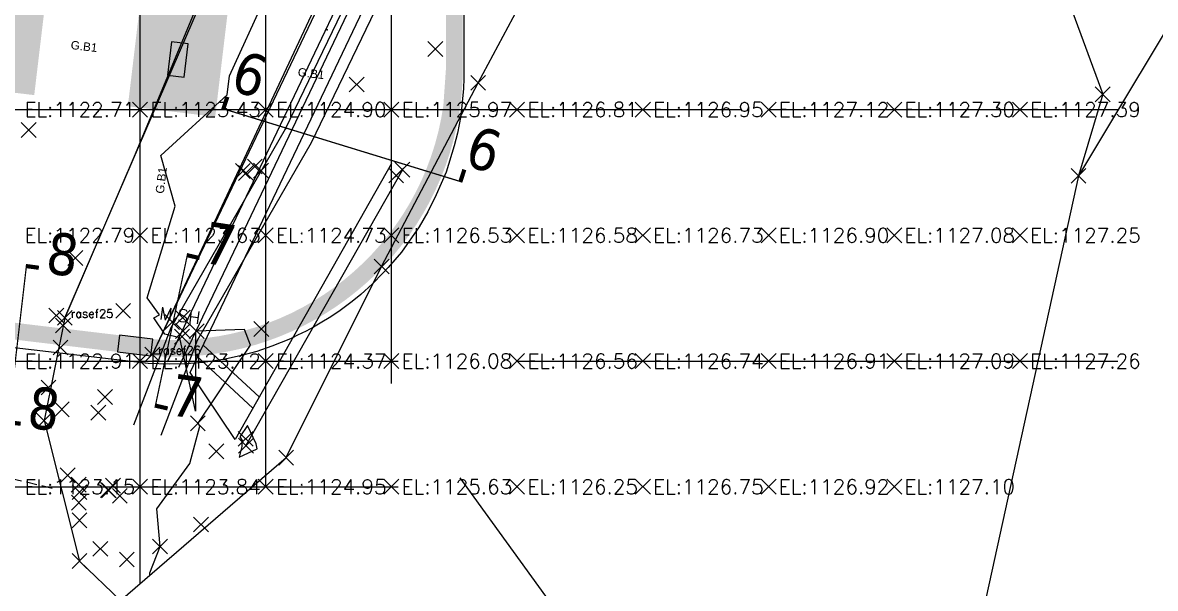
# Model space of a CAD drawing. Header units: metres. Extents: x -212 to 353974, y -37 to 356021.
# Drawn here: x 353797.36 to 353824.4, y 355913.62 to 355927.13 of the extents above; entities that cross this region are included whole.
import ezdxf
from ezdxf.enums import TextEntityAlignment as Align

# ---------------------------------------------------------------- set-up
doc = ezdxf.new("R2010")
doc.units = ezdxf.units.M
doc.linetypes.add('( Hidden )', pattern=[0.375, 0.25, -0.125])
for name, color, linetype in [('$AUDIT_BAD_LAYER1', 7, 'Continuous'), ('C-TINN-BNDY', 110, 'Continuous'), ('C-TOPO-MINR', 8, 'Continuous'), ('C-TOPO-TEXT', 7, 'Continuous'), ('Obs.ts.td2', 7, 'Continuous'), ('Obs.ts.td2_Mark', 7, 'Continuous'), ('S-S-BEARING WALL HATCH', 250, 'Continuous'), ('S-S-COLUMN', 60, 'Continuous'), ('S-S-COLUMN HATCH', 250, 'Continuous'), ('S-SYMPOLS', 6, 'Continuous'), ('S-TEXT- BEAMS', 7, 'Continuous'), ('Survey.td2', 7, 'Continuous'), ('V-NODE', 1, 'Continuous')]:
    doc.layers.add(name, color=color, linetype=linetype)
doc.layers.add('S-D-WATER PROOF', color=8, linetype='( Hidden )', lineweight=0)
doc.styles.add('ARIAL', font='arial.ttf')
doc.styles.get("Standard").update_dxf_attribs({"font": 'simplex.shx'})
doc.styles.add('Tohama', font='tahoma.ttf')

# ---------------------------------------------------------------- blocks, each defined once
blk = doc.blocks.new('*U1')
at = {"color": 0, "linetype": 'ByBlock', "lineweight": -2, "transparency": 16777216}
for p, q in [((-0.71, -0.71), (0.71, 0.71)), ((-0.71, 0.71), (0.71, -0.71))]:
    blk.add_line(p, q, dxfattribs=at)
blk = doc.blocks.new('*U77', base_point=(353822.562, 355923.4685, 1127.3278))
at = {"layer": 'V-NODE', "lineweight": -2, "xscale": 0.25, "yscale": 0.25, "zscale": 0.25}
blk.add_blockref('*U1', (353822.562, 355923.4685, 1127.3278), dxfattribs=at)
blk = doc.blocks.new('*U78', base_point=(353823.1416, 355925.4155, 1127.4041))
at = {"layer": 'V-NODE', "lineweight": -2, "xscale": 0.25, "yscale": 0.25, "zscale": 0.25}
blk.add_blockref('*U1', (353823.1416, 355925.4155, 1127.4041), dxfattribs=at)
blk = doc.blocks.new('*U147', base_point=(353808.2362, 355925.688, 1126.8088))
at = {"layer": 'V-NODE', "lineweight": -2, "xscale": 0.25, "yscale": 0.25, "zscale": 0.25}
blk.add_blockref('*U1', (353808.2362, 355925.688, 1126.8088), dxfattribs=at)
blk = doc.blocks.new('*U148', base_point=(353805.931, 355921.3064, 1126.3686))
at = {"layer": 'V-NODE', "lineweight": -2, "xscale": 0.25, "yscale": 0.25, "zscale": 0.25}
blk.add_blockref('*U1', (353805.931, 355921.3064, 1126.3686), dxfattribs=at)
blk = doc.blocks.new('*U149', base_point=(353803.6521, 355916.7432, 1125.2201))
at = {"layer": 'V-NODE', "lineweight": -2, "xscale": 0.25, "yscale": 0.25, "zscale": 0.25}
blk.add_blockref('*U1', (353803.6521, 355916.7432, 1125.2201), dxfattribs=at)
blk = doc.blocks.new('*U150', base_point=(353801.6198, 355915.1481, 1124.2664))
at = {"layer": 'V-NODE', "lineweight": -2, "xscale": 0.25, "yscale": 0.25, "zscale": 0.25}
blk.add_blockref('*U1', (353801.6198, 355915.1481, 1124.2664), dxfattribs=at)
blk = doc.blocks.new('*U151', base_point=(353800.6407, 355914.6217, 1123.9994))
at = {"layer": 'V-NODE', "lineweight": -2, "xscale": 0.25, "yscale": 0.25, "zscale": 0.25}
blk.add_blockref('*U1', (353800.6407, 355914.6217, 1123.9994), dxfattribs=at)
blk = doc.blocks.new('*U152', base_point=(353799.22, 355914.5656, 1123.6249))
at = {"layer": 'V-NODE', "lineweight": -2, "xscale": 0.25, "yscale": 0.25, "zscale": 0.25}
blk.add_blockref('*U1', (353799.22, 355914.5656, 1123.6249), dxfattribs=at)
blk = doc.blocks.new('*U153', base_point=(353798.7058, 355915.6678, 1123.4239))
at = {"layer": 'V-NODE', "lineweight": -2, "xscale": 0.25, "yscale": 0.25, "zscale": 0.25}
blk.add_blockref('*U1', (353798.7058, 355915.6678, 1123.4239), dxfattribs=at)
blk = doc.blocks.new('*U154', base_point=(353797.8748, 355917.6272, 1123.0567))
at = {"layer": 'V-NODE', "lineweight": -2, "xscale": 0.25, "yscale": 0.25, "zscale": 0.25}
blk.add_blockref('*U1', (353797.8748, 355917.6272, 1123.0567), dxfattribs=at)
blk = doc.blocks.new('*U155', base_point=(353798.6207, 355921.5057, 1122.8214))
at = {"layer": 'V-NODE', "lineweight": -2, "xscale": 0.25, "yscale": 0.25, "zscale": 0.25}
blk.add_blockref('*U1', (353798.6207, 355921.5057, 1122.8214), dxfattribs=at)
blk = doc.blocks.new('*U253', base_point=(353803.0517, 355923.5903, 1125.1035))
at = {"layer": 'V-NODE', "lineweight": -2, "xscale": 0.25, "yscale": 0.25, "zscale": 0.25}
blk.add_blockref('*U1', (353803.0517, 355923.5903, 1125.1035), dxfattribs=at)
blk = doc.blocks.new('*U254', base_point=(353802.9061, 355923.6911, 1125.1588))
at = {"layer": 'V-NODE', "lineweight": -2, "xscale": 0.25, "yscale": 0.25, "zscale": 0.25}
blk.add_blockref('*U1', (353802.9061, 355923.6911, 1125.1588), dxfattribs=at)
blk = doc.blocks.new('*U255', base_point=(353802.6195, 355923.5831, 1124.7954))
at = {"layer": 'V-NODE', "lineweight": -2, "xscale": 0.25, "yscale": 0.25, "zscale": 0.25}
blk.add_blockref('*U1', (353802.6195, 355923.5831, 1124.7954), dxfattribs=at)
blk = doc.blocks.new('*U256', base_point=(353802.6932, 355923.5386, 1124.5097))
at = {"layer": 'V-NODE', "lineweight": -2, "xscale": 0.25, "yscale": 0.25, "zscale": 0.25}
blk.add_blockref('*U1', (353802.6932, 355923.5386, 1124.5097), dxfattribs=at)
blk = doc.blocks.new('*U257', base_point=(353801.1855, 355920.086, 1124.5855))
at = {"layer": 'V-NODE', "lineweight": -2, "xscale": 0.25, "yscale": 0.25, "zscale": 0.25}
blk.add_blockref('*U1', (353801.1855, 355920.086, 1124.5855), dxfattribs=at)
blk = doc.blocks.new('*U258', base_point=(353800.9326, 355919.9781, 1124.5473))
at = {"layer": 'V-NODE', "lineweight": -2, "xscale": 0.25, "yscale": 0.25, "zscale": 0.25}
blk.add_blockref('*U1', (353800.9326, 355919.9781, 1124.5473), dxfattribs=at)
blk = doc.blocks.new('*U259', base_point=(353801.1916, 355919.7634, 1124.5518))
at = {"layer": 'V-NODE', "lineweight": -2, "xscale": 0.25, "yscale": 0.25, "zscale": 0.25}
blk.add_blockref('*U1', (353801.1916, 355919.7634, 1124.5518), dxfattribs=at)
blk = doc.blocks.new('*U260', base_point=(353801.165, 355919.6312, 1124.0626))
at = {"layer": 'V-NODE', "lineweight": -2, "xscale": 0.25, "yscale": 0.25, "zscale": 0.25}
blk.add_blockref('*U1', (353801.165, 355919.6312, 1124.0626), dxfattribs=at)
blk = doc.blocks.new('*U261', base_point=(353799.3995, 355915.971, 1123.9242))
at = {"layer": 'V-NODE', "lineweight": -2, "xscale": 0.25, "yscale": 0.25, "zscale": 0.25}
blk.add_blockref('*U1', (353799.3995, 355915.971, 1123.9242), dxfattribs=at)
blk = doc.blocks.new('*U262', base_point=(353799.4223, 355915.9615, 1123.9101))
at = {"layer": 'V-NODE', "lineweight": -2, "xscale": 0.25, "yscale": 0.25, "zscale": 0.25}
blk.add_blockref('*U1', (353799.4223, 355915.9615, 1123.9101), dxfattribs=at)
blk = doc.blocks.new('*U263', base_point=(353799.5193, 355916.0741, 1123.6901))
at = {"layer": 'V-NODE', "lineweight": -2, "xscale": 0.25, "yscale": 0.25, "zscale": 0.25}
blk.add_blockref('*U1', (353799.5193, 355916.0741, 1123.6901), dxfattribs=at)
blk = doc.blocks.new('*U264', base_point=(353799.6832, 355915.832, 1123.7758))
at = {"layer": 'V-NODE', "lineweight": -2, "xscale": 0.25, "yscale": 0.25, "zscale": 0.25}
blk.add_blockref('*U1', (353799.6832, 355915.832, 1123.7758), dxfattribs=at)
blk = doc.blocks.new('*U265', base_point=(353801.9868, 355916.8909, 1124.0848))
at = {"layer": 'V-NODE', "lineweight": -2, "xscale": 0.25, "yscale": 0.25, "zscale": 0.25}
blk.add_blockref('*U1', (353801.9868, 355916.8909, 1124.0848), dxfattribs=at)
blk = doc.blocks.new('*U266', base_point=(353801.5456, 355917.5635, 1123.9899))
at = {"layer": 'V-NODE', "lineweight": -2, "xscale": 0.25, "yscale": 0.25, "zscale": 0.25}
blk.add_blockref('*U1', (353801.5456, 355917.5635, 1123.9899), dxfattribs=at)
blk = doc.blocks.new('*U267', base_point=(353801.5179, 355919.7615, 1123.994))
at = {"layer": 'V-NODE', "lineweight": -2, "xscale": 0.25, "yscale": 0.25, "zscale": 0.25}
blk.add_blockref('*U1', (353801.5179, 355919.7615, 1123.994), dxfattribs=at)
blk = doc.blocks.new('*U268', base_point=(353803.0627, 355919.8143, 1124.0021))
at = {"layer": 'V-NODE', "lineweight": -2, "xscale": 0.25, "yscale": 0.25, "zscale": 0.25}
blk.add_blockref('*U1', (353803.0627, 355919.8143, 1124.0021), dxfattribs=at)
blk = doc.blocks.new('*U269', base_point=(353805.3339, 355925.6502, 1125.1454))
at = {"layer": 'V-NODE', "lineweight": -2, "xscale": 0.25, "yscale": 0.25, "zscale": 0.25}
blk.add_blockref('*U1', (353805.3339, 355925.6502, 1125.1454), dxfattribs=at)
blk = doc.blocks.new('*U270', base_point=(353807.2143, 355926.4986, 1125.6749))
at = {"layer": 'V-NODE', "lineweight": -2, "xscale": 0.25, "yscale": 0.25, "zscale": 0.25}
blk.add_blockref('*U1', (353807.2143, 355926.4986, 1125.6749), dxfattribs=at)
blk = doc.blocks.new('*U278', base_point=(353806.4278, 355923.6163, 1126.9882))
at = {"layer": 'V-NODE', "lineweight": -2, "xscale": 0.25, "yscale": 0.25, "zscale": 0.25}
blk.add_blockref('*U1', (353806.4278, 355923.6163, 1126.9882), dxfattribs=at)
blk = doc.blocks.new('*U279', base_point=(353806.2785, 355923.4771, 1126.9902))
at = {"layer": 'V-NODE', "lineweight": -2, "xscale": 0.25, "yscale": 0.25, "zscale": 0.25}
blk.add_blockref('*U1', (353806.2785, 355923.4771, 1126.9902), dxfattribs=at)
blk = doc.blocks.new('*U280', base_point=(353802.6883, 355917.1922, 1126.2752))
at = {"layer": 'V-NODE', "lineweight": -2, "xscale": 0.25, "yscale": 0.25, "zscale": 0.25}
blk.add_blockref('*U1', (353802.6883, 355917.1922, 1126.2752), dxfattribs=at)
blk = doc.blocks.new('*U281', base_point=(353802.6934, 355917.0287, 1126.3002))
at = {"layer": 'V-NODE', "lineweight": -2, "xscale": 0.25, "yscale": 0.25, "zscale": 0.25}
blk.add_blockref('*U1', (353802.6934, 355917.0287, 1126.3002), dxfattribs=at)
blk = doc.blocks.new('*U579', base_point=(353798.6997, 355916.0976, 1123.4467))
at = {"layer": 'V-NODE', "lineweight": -2, "xscale": 0.25, "yscale": 0.25, "zscale": 0.25}
blk.add_blockref('*U1', (353798.6997, 355916.0976, 1123.4467), dxfattribs=at)
blk = doc.blocks.new('*U580', base_point=(353798.7197, 355915.9193, 1123.4158))
at = {"layer": 'V-NODE', "lineweight": -2, "xscale": 0.25, "yscale": 0.25, "zscale": 0.25}
blk.add_blockref('*U1', (353798.7197, 355915.9193, 1123.4158), dxfattribs=at)
blk = doc.blocks.new('*U581', base_point=(353799.1719, 355917.8156, 1123.196))
at = {"layer": 'V-NODE', "lineweight": -2, "xscale": 0.25, "yscale": 0.25, "zscale": 0.25}
blk.add_blockref('*U1', (353799.1719, 355917.8156, 1123.196), dxfattribs=at)
blk = doc.blocks.new('*U582', base_point=(353799.3292, 355918.1922, 1123.206))
at = {"layer": 'V-NODE', "lineweight": -2, "xscale": 0.25, "yscale": 0.25, "zscale": 0.25}
blk.add_blockref('*U1', (353799.3292, 355918.1922, 1123.206), dxfattribs=at)
blk = doc.blocks.new('*U583', base_point=(353798.3008, 355917.895, 1123.1926))
at = {"layer": 'V-NODE', "lineweight": -2, "xscale": 0.25, "yscale": 0.25, "zscale": 0.25}
blk.add_blockref('*U1', (353798.3008, 355917.895, 1123.1926), dxfattribs=at)
blk = doc.blocks.new('*U584', base_point=(353798.2683, 355919.3711, 1123.0677))
at = {"layer": 'V-NODE', "lineweight": -2, "xscale": 0.25, "yscale": 0.25, "zscale": 0.25}
blk.add_blockref('*U1', (353798.2683, 355919.3711, 1123.0677), dxfattribs=at)
blk = doc.blocks.new('*U585', base_point=(353798.3257, 355919.8974, 1123.0568))
at = {"layer": 'V-NODE', "lineweight": -2, "xscale": 0.25, "yscale": 0.25, "zscale": 0.25}
blk.add_blockref('*U1', (353798.3257, 355919.8974, 1123.0568), dxfattribs=at)
blk = doc.blocks.new('*U586', base_point=(353799.7631, 355920.2474, 1123.0765))
at = {"layer": 'V-NODE', "lineweight": -2, "xscale": 0.25, "yscale": 0.25, "zscale": 0.25}
blk.add_blockref('*U1', (353799.7631, 355920.2474, 1123.0765), dxfattribs=at)
blk = doc.blocks.new('*U588', base_point=(353798.7211, 355914.2736, 1123.6152))
at = {"layer": 'V-NODE', "lineweight": -2, "xscale": 0.25, "yscale": 0.25, "zscale": 0.25}
blk.add_blockref('*U1', (353798.7211, 355914.2736, 1123.6152), dxfattribs=at)
blk = doc.blocks.new('*U590', base_point=(353799.8507, 355914.3103, 1123.7717))
at = {"layer": 'V-NODE', "lineweight": -2, "xscale": 0.25, "yscale": 0.25, "zscale": 0.25}
blk.add_blockref('*U1', (353799.8507, 355914.3103, 1123.7717), dxfattribs=at)
blk = doc.blocks.new('*U591', base_point=(353798.7214, 355915.2464, 1123.4388))
at = {"layer": 'V-NODE', "lineweight": -2, "xscale": 0.25, "yscale": 0.25, "zscale": 0.25}
blk.add_blockref('*U1', (353798.7214, 355915.2464, 1123.4388), dxfattribs=at)
blk = doc.blocks.new('*U592', base_point=(353798.4363, 355916.3201, 1123.1537))
at = {"layer": 'V-NODE', "lineweight": -2, "xscale": 0.25, "yscale": 0.25, "zscale": 0.25}
blk.add_blockref('*U1', (353798.4363, 355916.3201, 1123.1537), dxfattribs=at)
blk = doc.blocks.new('*U593', base_point=(353797.9823, 355918.4159, 1122.9185))
at = {"layer": 'V-NODE', "lineweight": -2, "xscale": 0.25, "yscale": 0.25, "zscale": 0.25}
blk.add_blockref('*U1', (353797.9823, 355918.4159, 1122.9185), dxfattribs=at)
blk = doc.blocks.new('*U594', base_point=(353798.1676, 355920.1362, 1122.855))
at = {"layer": 'V-NODE', "lineweight": -2, "xscale": 0.25, "yscale": 0.25, "zscale": 0.25}
blk.add_blockref('*U1', (353798.1676, 355920.1362, 1122.855), dxfattribs=at)
blk = doc.blocks.new('*U598', base_point=(353797.5103, 355924.5613, 1122.7174))
at = {"layer": 'V-NODE', "lineweight": -2, "xscale": 0.25, "yscale": 0.25, "zscale": 0.25}
blk.add_blockref('*U1', (353797.5103, 355924.5613, 1122.7174), dxfattribs=at)
blk = doc.blocks.new('*U969', base_point=(353798.3717, 355920.081, 1123.0489))
at = {"layer": 'V-NODE', "lineweight": -2, "xscale": 0.25, "yscale": 0.25, "zscale": 0.25}
blk.add_blockref('*U1', (353798.3717, 355920.081, 1123.0489), dxfattribs=at)
blk = doc.blocks.new('*U970', base_point=(353800.4618, 355919.2031, 1123.0937))
at = {"layer": 'V-NODE', "lineweight": -2, "xscale": 0.25, "yscale": 0.25, "zscale": 0.25}
blk.add_blockref('*U1', (353800.4618, 355919.2031, 1123.0937), dxfattribs=at)

msp = doc.modelspace()

# ---------------------------------------------------------------- hatches: boundary and pattern name
at = {"layer": 'S-D-WATER PROOF'}
h = msp.add_hatch(color=254, dxfattribs=at)
h.dxf.hatch_style = 1
h.paths.add_polyline_path([(353803.37035, 355931.20782), (353799.59712, 355931.65833), (353799.1466, 355927.8851), (353802.91983, 355927.43458)])
h.paths.add_polyline_path([(353800.17142, 355927.61167), (353802.25663, 355927.3627), (353801.96023, 355924.88031), (353799.87503, 355925.12928)])
h.paths.add_polyline_path([(353795.85206, 355928.1274), (353797.93727, 355927.87843), (353797.64088, 355925.39604), (353795.55567, 355925.64501)])
at = {"layer": 'S-S-BEARING WALL HATCH'}
h = msp.add_hatch(color=256, dxfattribs=at)
h.dxf.hatch_style = 1
h.paths.add_polyline_path([(353807.46843, 355926.05083), (353807.86843, 355926.05045), (353807.9098, 355976.03618), (353801.11524, 355976.84743), (353801.07967, 355976.54955), (353807.50959, 355975.78183)])
h = msp.add_hatch(color=256, dxfattribs=at)
h.dxf.hatch_style = 1
edge = h.paths.add_edge_path()
edge.add_arc((353800.96838, 355926.05621), 6.90006, 348.119756, 359.95222)
edge.add_line((353807.86843, 355926.05045), (353807.46843, 355926.05083))
edge.add_line((353807.46843, 355926.05083), (353807.40597, 355925.1573))
edge.add_arc((353800.9577, 355926.06273), 6.51153, 265.705407, 352.007092, ccw=False)
edge.add_line((353800.47008, 355919.56948), (353791.68243, 355920.61871))
edge.add_line((353791.68243, 355920.61871), (353791.635, 355920.22153))
edge.add_line((353791.635, 355920.22153), (353800.42266, 355919.1723))
edge.add_arc((353800.95866, 355926.0623), 6.91082, 265.55173, 348.086875)
at = {"layer": 'S-S-COLUMN HATCH'}
h = msp.add_hatch(color=256, dxfattribs=at)
h.dxf.hatch_style = 1
h.paths.add_polyline_path([(353801.21699, 355925.8251), (353801.31184, 355926.61947), (353800.91466, 355926.66689), (353800.81981, 355925.87252)])
h = msp.add_hatch(color=256, dxfattribs=at)
h.dxf.hatch_style = 1
h.paths.add_polyline_path([(353800.47008, 355919.56948), (353799.67572, 355919.66432), (353799.6283, 355919.26714), (353800.42266, 355919.1723)])

# ---------------------------------------------------------------- linework, layer by layer
at = {"color": 7, "true_color": 0xffffff}
for p, q in [((353806.16579, 355918.50929, 1117.80735), (353806.16579, 355980.7519, 1121.68899)), ((353800.16579, 355913.73609, 1117.50968), (353800.16579, 355980.17727, 1121.65316)), ((353803.16579, 355916.04908, 1117.65392), (353803.16579, 355979.64213, 1121.61978)), ((353772.63133, 355925.04908, 1117.76632), (353814.51346, 355925.04908, 1130.32772)), ((353815.16579, 355925.04908, 1130.52337), (353823.51059, 355925.04908, 1133.02617)), ((353752.16579, 355919.04908, 1111.62823), (353806.32423, 355919.04908, 1127.87158)), ((353752.16579, 355919.04908, 1111.62823), (353806.32423, 355919.04908, 1127.87158)), ((353752.16579, 355919.04908, 1111.62823), (353806.32423, 355919.04908, 1127.87158)), ((353809.16579, 355919.04908, 1128.72383), (353823.50137, 355919.04908, 1133.0234)), ((353809.16579, 355919.04908, 1128.72383), (353823.50137, 355919.04908, 1133.0234)), ((353809.16579, 355919.04908, 1128.72383), (353823.50137, 355919.04908, 1133.0234)), ((353761.16579, 355916.04908, 1117.65392), (353806.32423, 355916.04908, 1117.65392))]:
    msp.add_line(p, q, dxfattribs=at)
at = {"color": 3}
for points, elevation in [([(353802.40892, 355929.66842), (353800.05302, 355923.98442), (353798.95544, 355921.43629), (353798.37169, 355920.08105), (353797.87481, 355917.62718), (353798.72105, 355914.27362), (353799.69808, 355913.33266), (353803.65205, 355916.74323), (353805.93102, 355921.30639), (353808.23619, 355925.688), (353811.57722, 355931.93288), (353811.62164, 355933.21776), (353811.79283, 355938.92371), (353811.31452, 355946.97907), (353811.28212, 355954.63097), (353812.12652, 355976.01194), (353813.14102, 355978.94756), (353812.99855, 355981.85478), (353812.12789, 355983.60794), (353808.90691, 355985.91625), (353798.49971, 355987.04219), (353791.68017, 355988.31221)], 1122.6237), ([(353835.72767, 355959.31477), (353834.47161, 355959.57153), (353829.64615, 355960.06245), (353823.65174, 355960.03649), (353821.55071, 355958.81946), (353821.18662, 355930.73622), (353823.14157, 355925.41547), (353822.562, 355923.46849), (353819.2654, 355908.4098), (353816.35779, 355900.54015), (353811.20504, 355901.07454), (353810.1026, 355899.83432), (353803.2102, 355900.12426), (353796.55144, 355900.08337), (353783.27386, 355900.81206), (353775.85294, 355902.57842), (353763.28677, 355908.68238), (353757.37136, 355911.90937), (353746.69577, 355914.69832), (353738.31147, 355915.37229), (353729.94996, 355915.46002), (353712.56222, 355912.75826)], 1129.9861)]:
    msp.add_lwpolyline(points, dxfattribs=dict(at, elevation=elevation))
at = {"color": 4}
msp.add_lwpolyline([(353807.89031, 355976.04685), (353807.89701, 355925.79346), (353807.88409, 355925.5544), (353807.81934, 355924.90531), (353807.73889, 355924.48974), (353807.66689, 355924.1823), (353807.47252, 355923.55962), (353807.23442, 355923.01507), (353807.03599, 355922.60632), (353806.82715, 355922.25121), (353806.40384, 355921.64441), (353806.09087, 355921.28326), (353805.95964, 355921.14568), (353805.7133, 355920.88742), (353805.43642, 355920.6406), (353805.2287, 355920.4733), (353804.9093, 355920.23493), (353804.67942, 355920.08222), (353804.50763, 355919.97881), (353804.30463, 355919.85404), (353804.1291, 355919.76477), (353803.9236, 355919.66379), (353803.78862, 355919.59747), (353803.75703, 355919.58195), (353803.31335, 355919.39963), (353802.95194, 355919.27801), (353802.58503, 355919.17779), (353802.19446, 355919.09134), (353801.68258, 355919.01742), (353801.26886, 355918.98045), (353800.86942, 355918.97546), (353800.36014, 355918.98638), (353796.88965, 355919.39662)], dxfattribs=at)
at = {"color": 2}
for points, elevation in [([(353800.01797, 355917.52776), (353800.90568, 355919.84874), (353803.63661, 355924.5921), (353809.22856, 355936.1838), (353809.37661, 355940.94915), (353808.92927, 355951.87852), (353808.72376, 355974.87335)], 1124.1153), ([(353800.67178, 355917.2777), (353801.53981, 355919.54722), (353804.25599, 355924.26496), (353809.92361, 355936.01351), (353810.07706, 355940.9526), (353809.62914, 355951.89596), (353809.42373, 355974.8796)], 1124.1153), ([(353800.4618, 355919.20311), (353808.21683, 355935.47302), (353809.26609, 355935.95058), (353809.26091, 355941.02754), (353809.14228, 355950.13314), (353808.974, 355958.13385), (353809.18957, 355965.08418)], 1123.0937), ([(353800.82288, 355919.031), (353808.51519, 355935.16933), (353809.66635, 355935.69327), (353809.66091, 355941.03034), (353809.54223, 355950.13995), (353809.37413, 355958.13186), (353809.58938, 355965.07178)], 1123.0937)]:
    msp.add_lwpolyline(points, dxfattribs=dict(at, elevation=elevation))
at = {"color": 6}
for points, elevation in [([(353801.09369, 355918.90192), (353808.73897, 355934.94157), (353809.96655, 355935.50029), (353809.96091, 355941.03245), (353809.84219, 355950.14506), (353809.67423, 355958.13036), (353809.88923, 355965.06248)], 1123.0937), ([(353801.3645, 355918.77284), (353808.96274, 355934.71381), (353810.26675, 355935.30731), (353810.26091, 355941.03456), (353810.14215, 355950.15017), (353809.97433, 355958.12886), (353810.18909, 355965.05318)], 1123.0937), ([(353806.16685, 355923.76423), (353802.43241, 355917.17661)], 1126.9882), ([(353806.42783, 355923.61629), (353802.69339, 355917.02866)], 1126.9882), ([(353803.00941, 355918.19446), (353801.66977, 355919.42946)], 1126.9882), ([(353802.8575, 355917.92647), (353801.51785, 355919.16147)], 1126.9882), ([(353802.8575, 355917.92647), (353801.51785, 355919.16147)], 1126.9882), ([(353802.8575, 355917.92647), (353801.51785, 355919.16147)], 1126.9882), ([(353802.8575, 355917.92647), (353801.51785, 355919.16147)], 1126.9882), ([(353802.43241, 355917.17661), (353801.3645, 355918.77284)], 1126.9882)]:
    msp.add_lwpolyline(points, dxfattribs=dict(at, elevation=elevation))
at = {"color": 252, "true_color": 0x939598}
for points, elevation in [([(353798.37169, 355920.08105), (353801.73435, 355927.88779), (353803.72638, 355932.51607), (353798.40973, 355932.63871), (353797.91284, 355932.65018), (353797.6764, 355932.69918), (353797.65843, 355932.86972), (353797.58329, 355933.02534), (353797.6764, 355933.29918), (353797.81242, 355933.57267), (353798.22121, 355933.67975), (353798.7089, 355933.79495), (353805.68581, 355933.74621), (353805.72493, 355937.01467), (353798.11914, 355937.17187), (353797.56029, 355937.51211), (353797.67476, 355938.05617), (353798.40631, 355938.39955), (353800.30967, 355938.48746), (353805.52121, 355938.31188), (353805.75662, 355941.45014)], 1123.0489), ([(353800.4618, 355919.20311), (353805.97447, 355930.98273), (353808.21683, 355935.47302)], 1123.0937)]:
    msp.add_lwpolyline(points, dxfattribs=dict(at, elevation=elevation))
at = {"color": 9, "linetype": '( Hidden )', "true_color": 0xc7c8ca, "elevation": 1123.1988}
msp.add_lwpolyline([(353798.06829, 355916.00959), (353783.00778, 355919.56834)], dxfattribs=at)
at = {"color": 6}
for p in [(353804.63136, 355926.95077, 1125.1928), (353804.63136, 355926.95077, 1125.1928), (353803.63661, 355924.5921, 1125.1245), (353800.90568, 355919.84874, 1124.1579)]:
    msp.add_point(p, dxfattribs=at)
at = {"layer": 'C-TINN-BNDY', "color": 110, "linetype": 'Continuous', "lineweight": -3, "flags": 128}
msp.add_lwpolyline([(353775.21, 355901.71), (353712.5622, 355912.7583), (353711.1267, 355918.6975), (353708.5155, 355980.861), (353708.0881, 355987.489), (353740.9282, 356014.2822), (353747.106, 356021.1524), (353750.817, 356021.2633), (353812.9376, 356012.1745), (353824.7355, 356011.2064), (353848.7661, 355967.131), (353822.562, 355923.4685), (353819.2654, 355908.4098), (353816.3578, 355900.5401), (353810.1026, 355899.8343), (353796.5514, 355900.0834), (353789.7496, 355900.5389), (353783.2739, 355900.8121), (353775.21, 355901.71)], close=True, dxfattribs=at)
at = {"layer": 'C-TOPO-MINR', "color": 8, "linetype": 'Continuous', "lineweight": -3, "flags": 128}
for points, elevation in [([(353800.40061, 355913.93864), (353800.3974, 355913.99332), (353800.6429, 355914.62288), (353800.56821, 355915.51946), (353801.35461, 355916.6003), (353801.59256, 355917.49192), (353801.55065, 355917.56186), (353802.80156, 355919.42687), (353802.6622, 355919.80061), (353801.51453, 355919.76479), (353801.51439, 355919.76152), (353801.48703, 355919.7501), (353801.49272, 355917.85076), (353801.11957, 355919.60354), (353800.75534, 355919.6863), (353800.49742, 355920.07831), (353800.6336, 355920.14862), (353800.33425, 355920.55719), (353801.00823, 355922.74604), (353800.66384, 355923.95753), (353802.24604, 355925.39943), (353802.30225, 355925.85394), (353803.15063, 355927.72918)], 1124), ([(353807.79607, 355916.26074), (353809.84139, 355913.43974), (353810.54158, 355902.45078), (353810.80701, 355901.65886), (353810.81705, 355901.48778), (353810.74727, 355901.0201), (353810.48508, 355900.2646), (353810.3775, 355899.86532)], 1126)]:
    msp.add_lwpolyline(points, dxfattribs=dict(at, elevation=elevation))
at = {"layer": 'C-TOPO-MINR', "color": 8, "linetype": 'Continuous', "lineweight": -3, "elevation": 1126, "flags": 128}
msp.add_lwpolyline([(353802.55069, 355917.23691), (353802.60016, 355917.15434), (353802.59765, 355917.01003), (353802.53493, 355916.75111), (353802.95986, 355916.94935), (353802.93969, 355917.07509), (353802.73363, 355917.50965), (353802.55069, 355917.23691)], close=True, dxfattribs=at)
at = {"layer": 'C-TOPO-TEXT', "color": 6, "linetype": 'Continuous', "lineweight": -3}
for p, q in [((353799.98618, 355924.86947, 1123.43003), (353800.34539, 355925.22868, 1123.43003)), ((353799.98618, 355925.22868, 1123.43003), (353800.34539, 355924.86947, 1123.43003)), ((353802.98618, 355924.86947, 1124.89906), (353803.34539, 355925.22868, 1124.89906)), ((353802.98618, 355925.22868, 1124.89906), (353803.34539, 355924.86947, 1124.89906)), ((353805.98618, 355924.86947, 1125.97259), (353806.34539, 355925.22868, 1125.97259)), ((353805.98618, 355925.22868, 1125.97259), (353806.34539, 355924.86947, 1125.97259)), ((353808.98618, 355924.86947, 1126.80523), (353809.34539, 355925.22868, 1126.80523)), ((353808.98618, 355925.22868, 1126.80523), (353809.34539, 355924.86947, 1126.80523)), ((353811.98618, 355924.86947, 1126.9489), (353812.34539, 355925.22868, 1126.9489)), ((353811.98618, 355925.22868, 1126.9489), (353812.34539, 355924.86947, 1126.9489)), ((353814.98618, 355924.86947, 1127.12393), (353815.34539, 355925.22868, 1127.12393)), ((353814.98618, 355925.22868, 1127.12393), (353815.34539, 355924.86947, 1127.12393)), ((353817.98618, 355924.86947, 1127.30114), (353818.34539, 355925.22868, 1127.30114)), ((353817.98618, 355925.22868, 1127.30114), (353818.34539, 355924.86947, 1127.30114)), ((353820.98618, 355924.86947, 1127.38572), (353821.34539, 355925.22868, 1127.38572)), ((353820.98618, 355925.22868, 1127.38572), (353821.34539, 355924.86947, 1127.38572)), ((353799.98618, 355921.86947, 1123.63105), (353800.34539, 355922.22868, 1123.63105)), ((353799.98618, 355922.22868, 1123.63105), (353800.34539, 355921.86947, 1123.63105)), ((353802.98618, 355921.86947, 1124.72763), (353803.34539, 355922.22868, 1124.72763)), ((353802.98618, 355922.22868, 1124.72763), (353803.34539, 355921.86947, 1124.72763)), ((353805.98618, 355921.86947, 1126.52733), (353806.34539, 355922.22868, 1126.52733)), ((353805.98618, 355922.22868, 1126.52733), (353806.34539, 355921.86947, 1126.52733)), ((353808.98618, 355921.86947, 1126.57942), (353809.34539, 355922.22868, 1126.57942)), ((353808.98618, 355922.22868, 1126.57942), (353809.34539, 355921.86947, 1126.57942)), ((353811.98618, 355921.86947, 1126.72843), (353812.34539, 355922.22868, 1126.72843)), ((353811.98618, 355922.22868, 1126.72843), (353812.34539, 355921.86947, 1126.72843)), ((353814.98618, 355921.86947, 1126.90278), (353815.34539, 355922.22868, 1126.90278)), ((353814.98618, 355922.22868, 1126.90278), (353815.34539, 355921.86947, 1126.90278)), ((353817.98618, 355921.86947, 1127.07713), (353818.34539, 355922.22868, 1127.07713)), ((353817.98618, 355922.22868, 1127.07713), (353818.34539, 355921.86947, 1127.07713)), ((353820.98618, 355921.86947, 1127.25149), (353821.34539, 355922.22868, 1127.25149)), ((353820.98618, 355922.22868, 1127.25149), (353821.34539, 355921.86947, 1127.25149)), ((353799.98618, 355918.86947, 1123.11734), (353800.34539, 355919.22868, 1123.11734)), ((353799.98618, 355919.22868, 1123.11734), (353800.34539, 355918.86947, 1123.11734)), ((353802.98618, 355918.86947, 1124.36709), (353803.34539, 355919.22868, 1124.36709)), ((353802.98618, 355919.22868, 1124.36709), (353803.34539, 355918.86947, 1124.36709)), ((353805.98618, 355918.86947, 1126.08045), (353806.34539, 355919.22868, 1126.08045)), ((353805.98618, 355919.22868, 1126.08045), (353806.34539, 355918.86947, 1126.08045)), ((353808.98618, 355918.86947, 1126.56429), (353809.34539, 355919.22868, 1126.56429)), ((353808.98618, 355919.22868, 1126.56429), (353809.34539, 355918.86947, 1126.56429)), ((353811.98618, 355918.86947, 1126.73864), (353812.34539, 355919.22868, 1126.73864)), ((353811.98618, 355919.22868, 1126.73864), (353812.34539, 355918.86947, 1126.73864)), ((353814.98618, 355918.86947, 1126.913), (353815.34539, 355919.22868, 1126.913)), ((353814.98618, 355919.22868, 1126.913), (353815.34539, 355918.86947, 1126.913)), ((353817.98618, 355918.86947, 1127.08735), (353818.34539, 355919.22868, 1127.08735)), ((353817.98618, 355919.22868, 1127.08735), (353818.34539, 355918.86947, 1127.08735)), ((353820.98618, 355918.86947, 1127.26171), (353821.34539, 355919.22868, 1127.26171)), ((353820.98618, 355919.22868, 1127.26171), (353821.34539, 355918.86947, 1127.26171)), ((353799.98618, 355915.86947, 1123.84123), (353800.34539, 355916.22868, 1123.84123)), ((353799.98618, 355916.22868, 1123.84123), (353800.34539, 355915.86947, 1123.84123)), ((353802.98618, 355915.86947, 1124.95298), (353803.34539, 355916.22868, 1124.95298)), ((353802.98618, 355916.22868, 1124.95298), (353803.34539, 355915.86947, 1124.95298)), ((353805.98618, 355915.86947, 1125.63335), (353806.34539, 355916.22868, 1125.63335)), ((353805.98618, 355916.22868, 1125.63335), (353806.34539, 355915.86947, 1125.63335)), ((353808.98618, 355915.86947, 1126.25), (353809.34539, 355916.22868, 1126.25)), ((353808.98618, 355916.22868, 1126.25), (353809.34539, 355915.86947, 1126.25)), ((353811.98618, 355915.86947, 1126.74886), (353812.34539, 355916.22868, 1126.74886)), ((353811.98618, 355916.22868, 1126.74886), (353812.34539, 355915.86947, 1126.74886)), ((353814.98618, 355915.86947, 1126.92322), (353815.34539, 355916.22868, 1126.92322)), ((353814.98618, 355916.22868, 1126.92322), (353815.34539, 355915.86947, 1126.92322)), ((353817.98618, 355915.86947, 1127.09757), (353818.34539, 355916.22868, 1127.09757)), ((353817.98618, 355916.22868, 1127.09757), (353818.34539, 355915.86947, 1127.09757))]:
    msp.add_line(p, q, dxfattribs=at)
at = {"layer": 'Obs.ts.td2'}
for p in [(353798.37169, 355920.08105, 1123.0489), (353800.4618, 355919.20311, 1123.0937)]:
    msp.add_point(p, dxfattribs=at)
at = {"layer": 'S-S-COLUMN'}
for points in [[(353801.21699, 355925.8251), (353801.31184, 355926.61947), (353800.91466, 355926.66689), (353800.81981, 355925.87252)], [(353800.47008, 355919.56948), (353799.67572, 355919.66432), (353799.6283, 355919.26714), (353800.42266, 355919.1723)]]:
    msp.add_lwpolyline(points, close=True, dxfattribs=at)
at = {"layer": 'S-SYMPOLS'}
for points, elevation in [([(353802.24849, 355925.35394, 0.1, 0.1, 0), (353802.1558, 355925.06862, 0.03, 0.03, 0), (353807.81289, 355923.33308, 0.1, 0.1, 0), (353807.90559, 355923.61841, 0.1, 0.1, 0)], 0.33976), ([(353801.58617, 355921.50637, 0.1, 0.1, 0), (353801.29381, 355921.57367, 0.03, 0.03, 0), (353800.53283, 355917.98395, 0.1, 0.1, 0), (353800.82519, 355917.91665, 0.1, 0.1, 0)], 1124.45506)]:
    msp.add_lwpolyline(points, format="xyseb", dxfattribs=dict(at, elevation=elevation))
msp.add_lwpolyline([(353797.75109, 355921.27512, 0.1, 0.1, 0), (353797.45367, 355921.31437, 0.03, 0.03, 0), (353797.01934, 355917.58964, 0.1, 0.1, 0), (353797.31676, 355917.55039, 0.1, 0.1, 0)], format="xyseb", dxfattribs=at)
at = {"layer": 'Survey.td2'}
for p in [(353807.21434, 355926.49862, 1125.6749), (353805.33395, 355925.65023, 1125.1454), (353808.23619, 355925.688, 1126.8088), (353823.14157, 355925.41547, 1127.4041), (353797.51027, 355924.5613, 1122.7174), (353802.61946, 355923.58313, 1124.7954), (353802.69316, 355923.53855, 1124.5097), (353802.90606, 355923.69113, 1125.1588), (353803.05171, 355923.59034, 1125.1035), (353806.42783, 355923.61629, 1126.9882), (353806.27846, 355923.47713, 1126.9902), (353822.562, 355923.46849, 1127.3278), (353798.6207, 355921.50574, 1122.8214), (353805.93102, 355921.30639, 1126.3686), (353798.16757, 355920.13625, 1122.855), (353799.76305, 355920.24739, 1123.0765), (353801.18547, 355920.086, 1124.5855), (353798.32572, 355919.89736, 1123.0568), (353800.93255, 355919.97812, 1124.5473), (353801.19159, 355919.76345, 1124.5518), (353801.51785, 355919.76147, 1123.994), (353803.06269, 355919.81429, 1124.0021), (353801.16503, 355919.63121, 1124.0626), (353798.26826, 355919.37112, 1123.0677), (353797.98232, 355918.41589, 1122.9185), (353799.32918, 355918.19222, 1123.206), (353798.30079, 355917.89499, 1123.1926), (353797.87481, 355917.62718, 1123.0567), (353799.17195, 355917.81556, 1123.196), (353801.54559, 355917.56354, 1123.9899), (353802.68827, 355917.19218, 1126.2752), (353801.98675, 355916.89093, 1124.0848), (353802.69339, 355917.02866, 1126.3002), (353803.65205, 355916.74323, 1125.2201), (353798.43631, 355916.32009, 1123.1537), (353798.69974, 355916.09759, 1123.4467), (353799.39945, 355915.971, 1123.9242), (353799.51932, 355916.07412, 1123.6901), (353798.71974, 355915.91927, 1123.4158), (353799.42227, 355915.96146, 1123.9101), (353799.6832, 355915.83201, 1123.7758), (353798.70577, 355915.6678, 1123.4239), (353798.72136, 355915.24639, 1123.4388), (353801.61978, 355915.14812, 1124.2664), (353800.64073, 355914.62171, 1123.9994), (353799.22001, 355914.56564, 1123.6249), (353798.72105, 355914.27362, 1123.6152), (353799.85069, 355914.31032, 1123.7717)]:
    msp.add_point(p, dxfattribs=at)

# ---------------------------------------------------------------- block references
at = {"layer": 'V-NODE'}
for name, p in [('*U270', (353807.2143, 355926.4986, 1125.6749)), ('*U269', (353805.3339, 355925.6502, 1125.1454)), ('*U147', (353808.2362, 355925.688, 1126.8088)), ('*U78', (353823.1416, 355925.4155, 1127.4041)), ('*U598', (353797.5103, 355924.5613, 1122.7174)), ('*U254', (353802.9061, 355923.6911, 1125.1588)), ('*U255', (353802.6195, 355923.5831, 1124.7954)), ('*U256', (353802.6932, 355923.5386, 1124.5097)), ('*U253', (353803.0517, 355923.5903, 1125.1035)), ('*U279', (353806.2785, 355923.4771, 1126.9902)), ('*U278', (353806.4278, 355923.6163, 1126.9882)), ('*U77', (353822.562, 355923.4685, 1127.3278)), ('*U155', (353798.6207, 355921.5057, 1122.8214)), ('*U148', (353805.931, 355921.3064, 1126.3686)), ('*U594', (353798.1676, 355920.1362, 1122.855)), ('*U586', (353799.7631, 355920.2474, 1123.0765)), ('*U585', (353798.3257, 355919.8974, 1123.0568)), ('*U969', (353798.3717, 355920.081, 1123.0489)), ('*U258', (353800.9326, 355919.9781, 1124.5473)), ('*U257', (353801.1855, 355920.086, 1124.5855)), ('*U260', (353801.165, 355919.6312, 1124.0626)), ('*U259', (353801.1916, 355919.7634, 1124.5518)), ('*U267', (353801.5179, 355919.7615, 1123.994)), ('*U268', (353803.0627, 355919.8143, 1124.0021)), ('*U584', (353798.2683, 355919.3711, 1123.0677)), ('*U970', (353800.4618, 355919.2031, 1123.0937)), ('*U593', (353797.9823, 355918.4159, 1122.9185)), ('*U582', (353799.3292, 355918.1922, 1123.206)), ('*U583', (353798.3008, 355917.895, 1123.1926)), ('*U581', (353799.1719, 355917.8156, 1123.196)), ('*U154', (353797.8748, 355917.6272, 1123.0567)), ('*U266', (353801.5456, 355917.5635, 1123.9899)), ('*U280', (353802.6883, 355917.1922, 1126.2752)), ('*U265', (353801.9868, 355916.8909, 1124.0848)), ('*U281', (353802.6934, 355917.0287, 1126.3002)), ('*U149', (353803.6521, 355916.7432, 1125.2201)), ('*U592', (353798.4363, 355916.3201, 1123.1537)), ('*U579', (353798.6997, 355916.0976, 1123.4467)), ('*U263', (353799.5193, 355916.0741, 1123.6901)), ('*U580', (353798.7197, 355915.9193, 1123.4158)), ('*U261', (353799.3995, 355915.971, 1123.9242)), ('*U262', (353799.4223, 355915.9615, 1123.9101)), ('*U264', (353799.6832, 355915.832, 1123.7758)), ('*U153', (353798.7058, 355915.6678, 1123.4239)), ('*U591', (353798.7214, 355915.2464, 1123.4388)), ('*U150', (353801.6198, 355915.1481, 1124.2664)), ('*U152', (353799.22, 355914.5656, 1123.6249)), ('*U151', (353800.6407, 355914.6217, 1123.9994)), ('*U588', (353798.7211, 355914.2736, 1123.6152)), ('*U590', (353799.8507, 355914.3103, 1123.7717))]:
    msp.add_blockref(name, p, dxfattribs=at)

# ---------------------------------------------------------------- texts
at = {"layer": '$AUDIT_BAD_LAYER1'}
msp.add_text('M.SH', height=0.300003, rotation=353.191218, dxfattribs=at).set_placement((353801.09695, 355919.98733, 0), align=Align.CENTER)
at = {"layer": 'C-TOPO-TEXT', "color": 7, "linetype": 'Continuous', "lineweight": -3, "char_height": 0.35, "attachment_point": 4}
for s, insert in [('EL:1122.71', (353797.40889, 355925.04908, 1122.70658)), ('EL:1123.43', (353800.40889, 355925.04908, 1123.43003)), ('EL:1124.90', (353803.40889, 355925.04908, 1124.89906)), ('EL:1125.97', (353806.40889, 355925.04908, 1125.97259)), ('EL:1126.81', (353809.40889, 355925.04908, 1126.80523)), ('EL:1126.95', (353812.40889, 355925.04908, 1126.9489)), ('EL:1127.12', (353815.40889, 355925.04908, 1127.12393)), ('EL:1127.30', (353818.40889, 355925.04908, 1127.30114)), ('EL:1127.39', (353821.40889, 355925.04908, 1127.38572)), ('EL:1122.79', (353797.40889, 355922.04908, 1122.79355)), ('EL:1123.63', (353800.40889, 355922.04908, 1123.63105)), ('EL:1124.73', (353803.40889, 355922.04908, 1124.72763)), ('EL:1126.53', (353806.40889, 355922.04908, 1126.52733)), ('EL:1126.58', (353809.40889, 355922.04908, 1126.57942)), ('EL:1126.73', (353812.40889, 355922.04908, 1126.72843)), ('EL:1126.90', (353815.40889, 355922.04908, 1126.90278)), ('EL:1127.08', (353818.40889, 355922.04908, 1127.07713)), ('EL:1127.25', (353821.40889, 355922.04908, 1127.25149)), ('EL:1122.91', (353797.40889, 355919.04908, 1122.90726)), ('EL:1123.12', (353800.40889, 355919.04908, 1123.11734)), ('EL:1124.37', (353803.40889, 355919.04908, 1124.36709)), ('EL:1126.08', (353806.40889, 355919.04908, 1126.08045)), ('EL:1126.56', (353809.40889, 355919.04908, 1126.56429)), ('EL:1126.74', (353812.40889, 355919.04908, 1126.73864)), ('EL:1126.91', (353815.40889, 355919.04908, 1126.913)), ('EL:1127.09', (353818.40889, 355919.04908, 1127.08735)), ('EL:1127.26', (353821.40889, 355919.04908, 1127.26171)), ('EL:1123.15', (353797.40889, 355916.04908, 1123.14865)), ('EL:1123.84', (353800.40889, 355916.04908, 1123.84123)), ('EL:1124.95', (353803.40889, 355916.04908, 1124.95298)), ('EL:1125.63', (353806.40889, 355916.04908, 1125.63335)), ('EL:1126.25', (353809.40889, 355916.04908, 1126.25)), ('EL:1126.75', (353812.40889, 355916.04908, 1126.74886)), ('EL:1126.92', (353815.40889, 355916.04908, 1126.92322)), ('EL:1127.10', (353818.40889, 355916.04908, 1127.09757))]:
    msp.add_mtext(s, dxfattribs=dict(at, insert=insert))
at = {"layer": 'Obs.ts.td2_Mark'}
for s, p in [(' rasef25', (353798.37169, 355920.08105, 1123.0489)), (' rasef26', (353800.4618, 355919.20311, 1123.0937))]:
    msp.add_text(s, height=0.2, dxfattribs=at).set_placement(p)
at = {"layer": 'S-SYMPOLS', "style": 'Tohama'}
for s, rotation, p in [('6', 342.071705, (353802.2774, 355925.53774)), ('6', 342.563965, (353807.86808, 355923.73916)), ('7', 351.61966, (353801.6352, 355921.39677, 1124.1579)), ('8', 352.550964, (353797.88308, 355921.15235)), ('7', 351.61966, (353800.84307, 355917.76343, 1124.1579)), ('8', 353.043224, (353797.44166, 355917.46452))]:
    msp.add_text(s, height=1, rotation=rotation, dxfattribs=at).set_placement(p)
at = {"layer": 'S-TEXT- BEAMS', "ltscale": 0.05, "style": 'ARIAL'}
for rotation, p in [(353.191218, (353798.5143, 355926.59769)), (353.191218, (353803.93355, 355925.95064)), (83.191218, (353800.63258, 355923.0467))]:
    msp.add_text('G.B1', height=0.200002, rotation=rotation, dxfattribs=at).set_placement(p, align=Align.MIDDLE_LEFT)

doc.saveas('drawing.dxf')
